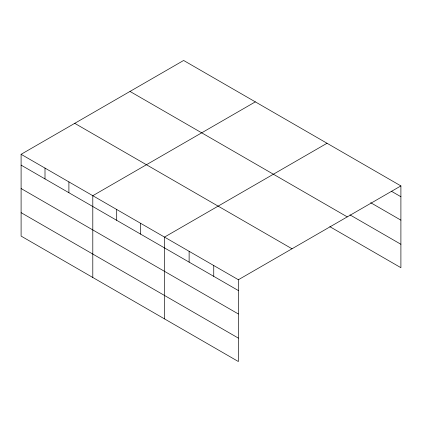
<?xml version="1.0" encoding="UTF-8"?>
<svg xmlns="http://www.w3.org/2000/svg" width="422" height="422" viewBox="0 0 422 422"><rect width="100%" height="100%" fill="white"/><g stroke="black" fill="none" stroke-linecap="round" stroke-linejoin="round"><path stroke-width="0.63" d="M238.372 313.984L238.372 279.744L21.1 154.304L21.1 236.088L238.372 361.533L238.372 313.984L21.1 188.544M329.825 226.661L400.9 267.696L400.9 185.912L183.628 60.467L21.1 154.304M255.326 101.866L92.798 195.697L92.798 277.486M327.029 143.258L164.501 237.095L164.501 318.879M238.372 279.744L400.9 185.912M391.384 191.24L400.9 196.731M370.68 202.702L400.9 220.152M349.97 214.877L400.9 244.28M129.992 91.432L347.264 216.876M74.736 123.34L292.008 248.78M21.1 165.123L238.372 290.563M21.1 212.672L238.372 338.112M213.748 265.528L213.748 276.347M189.125 251.312L189.125 262.131M140.6 223.296L140.6 234.115M116.699 209.497L116.699 220.316M68.902 181.898L68.902 192.722M45.001 168.104L45.001 178.923"/></g></svg>
